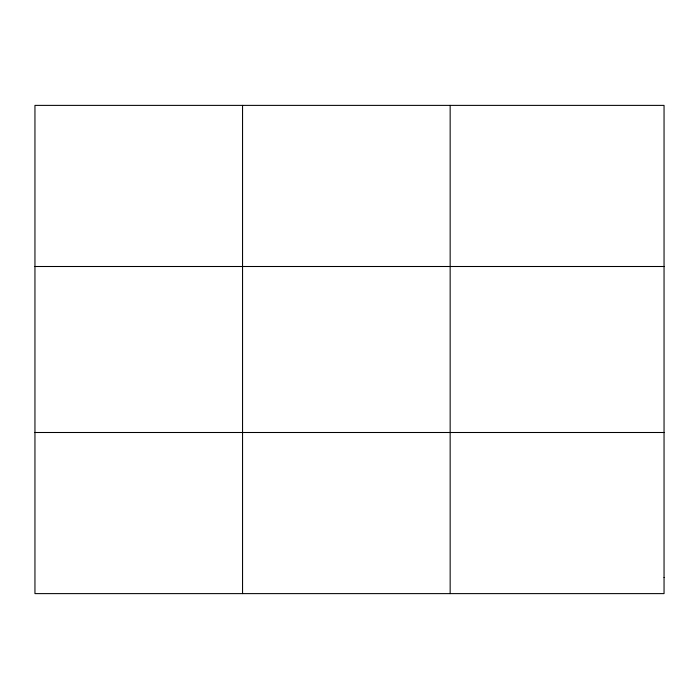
<?xml version="1.0" encoding="UTF-8"?>
<svg xmlns="http://www.w3.org/2000/svg" width="699" height="699" viewBox="0 0 699 699"><rect width="100%" height="100%" fill="white"/><g stroke="black" fill="none" stroke-linecap="round" stroke-linejoin="round"><path stroke-width="1.05" d="M242.553 105.383L242.553 593.617M450.156 105.383L450.156 593.617M34.95 266.502L664.05 266.502M34.95 432.498L664.05 432.498M664.05 577.505L664.05 593.617L34.95 593.617L34.95 105.383L664.05 105.383L664.05 577.505"/></g></svg>
